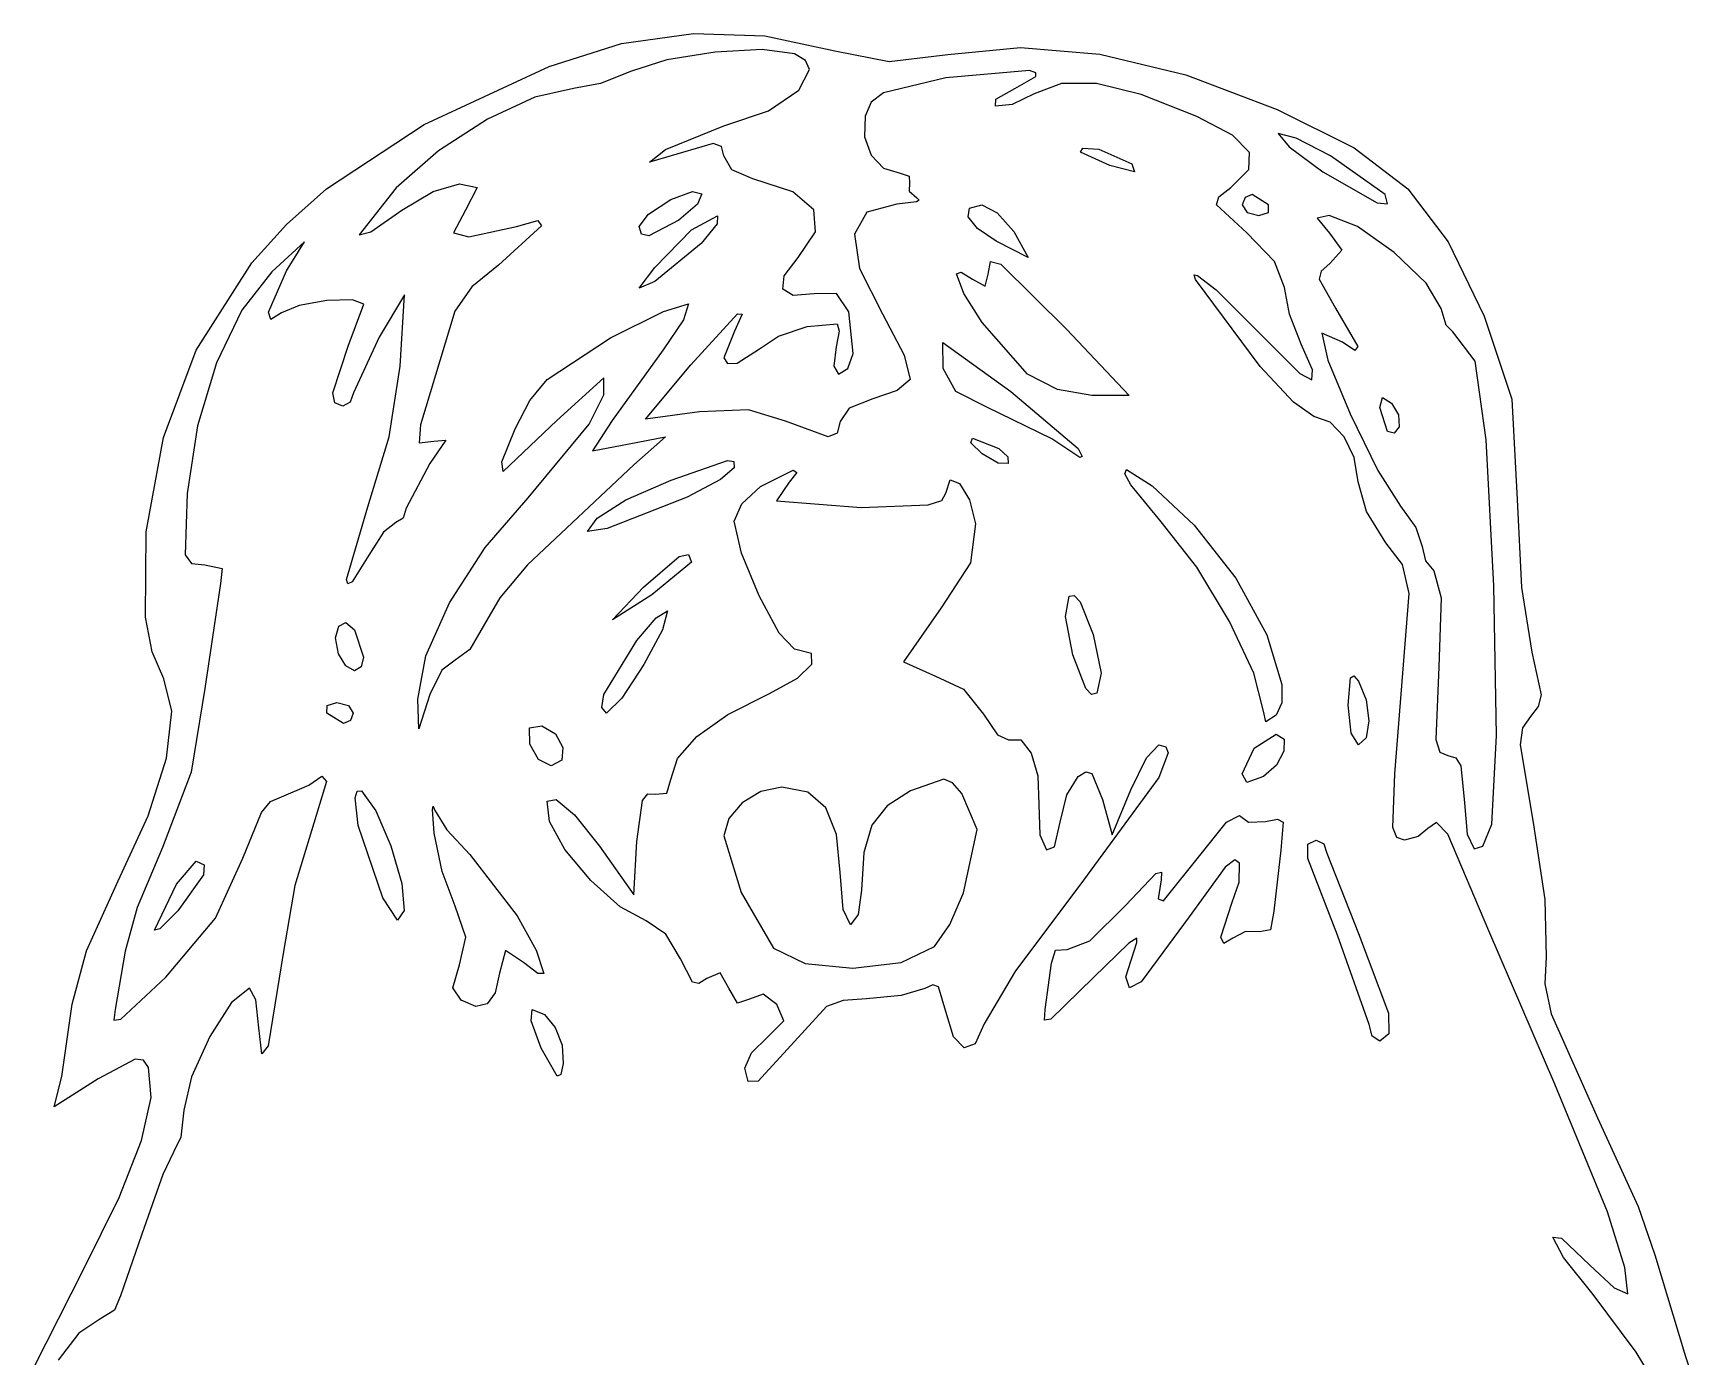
# Model space of a CAD drawing. Header units: metres. Extents: x 0.8 to 12.3, y 0.1 to 17.1.
# Drawn here: x 1.51 to 10.41, y 10 to 17.06 of the extents above; entities that cross this region are included whole.
import ezdxf

# ---------------------------------------------------------------- set-up
doc = ezdxf.new("R2010")
doc.units = ezdxf.units.M

msp = doc.modelspace()

# ---------------------------------------------------------------- linework, layer by layer
at = {"layer": '1', "color": 3}
for p, q in [((4.648643, 17.003161), (5.032645, 17.057858)), ((5.032645, 17.057858), (5.412102, 17.045319)), ((5.412102, 17.045319), (5.785556, 16.965466)), ((4.261556, 16.881311), (4.648643, 17.003161)), ((4.890275, 16.917623), (4.701078, 16.857039)), ((5.1467, 16.958338), (4.890275, 16.917623)), ((5.397837, 16.971487), (5.1467, 16.958338)), ((5.571167, 16.949375), (5.397837, 16.971487)), ((5.629253, 16.913032), (5.571167, 16.949375)), ((5.785556, 16.965466), (6.075079, 16.907794)), ((6.075079, 16.907794), (6.388495, 16.944817)), ((6.388495, 16.944817), (6.775929, 16.983101)), ((6.775929, 16.983101), (7.199962, 16.94685)), ((7.199962, 16.94685), (7.657623, 16.836559)), ((3.594707, 16.571641), (4.261556, 16.881311)), ((4.701078, 16.857039), (4.535883, 16.791168)), ((5.594597, 16.755141), (5.650163, 16.86615)), ((5.650163, 16.86615), (5.629253, 16.913032)), ((6.823733, 16.859658), (6.377219, 16.820275)), ((6.857936, 16.847696), (6.823733, 16.859658)), ((6.857467, 16.827577), (6.857936, 16.847696)), ((7.657623, 16.836559), (8.145938, 16.652722)), ((4.391359, 16.763449), (4.185644, 16.718477)), ((4.535883, 16.791168), (4.391359, 16.763449)), ((5.432747, 16.645099), (5.594597, 16.755141)), ((6.044889, 16.741613), (5.979588, 16.690951)), ((6.377219, 16.820275), (6.044889, 16.741613)), ((6.645234, 16.707274), (6.745111, 16.764)), ((6.745111, 16.764), (6.857467, 16.827577)), ((6.994377, 16.790795), (6.849891, 16.735655)), ((7.181161, 16.789887), (6.994377, 16.790795)), ((7.419121, 16.731693), (7.181161, 16.789887)), ((4.185644, 16.718477), (3.932321, 16.600152)), ((5.979588, 16.690951), (5.948372, 16.61702)), ((6.642891, 16.669049), (6.645234, 16.707274)), ((6.731382, 16.678281), (6.642891, 16.669049)), ((6.849891, 16.735655), (6.731382, 16.678281)), ((7.717138, 16.614979), (7.419121, 16.731693)), ((8.145938, 16.652722), (8.55521, 16.448419)), ((3.074226, 16.228933), (3.594707, 16.571641)), ((3.932321, 16.600152), (3.672044, 16.431213)), ((4.882444, 16.439398), (5.192889, 16.564773)), ((5.192889, 16.564773), (5.432747, 16.645099)), ((5.948372, 16.61702), (5.943516, 16.506394)), ((7.906181, 16.515004), (7.717138, 16.614979)), ((5.943516, 16.506394), (5.979057, 16.4087)), ((7.997499, 16.422482), (7.906181, 16.515004)), ((8.247288, 16.498443), (8.151213, 16.523806)), ((8.151213, 16.523806), (8.209523, 16.452155)), ((8.429922, 16.404117), (8.247288, 16.498443)), ((3.672044, 16.431213), (3.44547, 16.234399)), ((4.797778, 16.370745), (4.882444, 16.439398)), ((4.882444, 16.39657), (4.797778, 16.370745)), ((5.136068, 16.470543), (4.882444, 16.39657)), ((5.181282, 16.454919), (5.136068, 16.470543)), ((5.192889, 16.40477), (5.181282, 16.454919)), ((5.236401, 16.330718), (5.192889, 16.40477)), ((5.979057, 16.4087), (6.045778, 16.339022)), ((7.096048, 16.423751), (7.10819, 16.445439)), ((7.253111, 16.352693), (7.096048, 16.423751)), ((7.10819, 16.445439), (7.193221, 16.439807)), ((7.193221, 16.439807), (7.370165, 16.362149)), ((7.993841, 16.331661), (7.997499, 16.422482)), ((8.209523, 16.452155), (8.389218, 16.319393)), ((8.72108, 16.198886), (8.429922, 16.404117)), ((8.55521, 16.448419), (8.842644, 16.229441)), ((5.348111, 16.281936), (5.236401, 16.330718)), ((6.045778, 16.339022), (6.134465, 16.312444)), ((6.134465, 16.312444), (6.18236, 16.29728)), ((6.18236, 16.29728), (6.183646, 16.260821)), ((7.383442, 16.318992), (7.253111, 16.352693)), ((7.370165, 16.362149), (7.383442, 16.318992)), ((7.897957, 16.236788), (7.993841, 16.331661)), ((8.389218, 16.319393), (8.679519, 16.153875)), ((2.861581, 16.039332), (3.074226, 16.228933)), ((3.44547, 16.234399), (3.248528, 15.984497)), ((3.476351, 16.114889), (3.643185, 16.214549)), ((3.643185, 16.214549), (3.784503, 16.256)), ((3.784503, 16.256), (3.877571, 16.236314)), ((3.877571, 16.236314), (3.81519, 16.114889)), ((4.910667, 16.171333), (5.026393, 16.215265)), ((5.026393, 16.215265), (5.075659, 16.203188)), ((5.561032, 16.212767), (5.348111, 16.281936)), ((5.673369, 16.117776), (5.561032, 16.212767)), ((6.183646, 16.260821), (6.181942, 16.215964)), ((6.181942, 16.215964), (6.222648, 16.18061)), ((7.834533, 16.187009), (7.897957, 16.236788)), ((8.842644, 16.229441), (9.057716, 15.946358)), ((4.791075, 16.093335), (4.910667, 16.171333)), ((5.0534, 16.147761), (4.954552, 16.061645)), ((5.075659, 16.203188), (5.0534, 16.147761)), ((5.683403, 15.999957), (5.673369, 16.117776)), ((6.11623, 16.147567), (5.957315, 16.10401)), ((6.220637, 16.159112), (6.11623, 16.147567)), ((6.236188, 16.169159), (6.220637, 16.159112)), ((6.222648, 16.18061), (6.236188, 16.169159)), ((6.497262, 16.079982), (6.503433, 16.125484)), ((6.503433, 16.125484), (6.569286, 16.143111)), ((6.569286, 16.143111), (6.651657, 16.10166)), ((7.822446, 16.14442), (7.834533, 16.187009)), ((7.982622, 15.993698), (7.822446, 16.14442)), ((7.974269, 16.182975), (7.958667, 16.143111)), ((7.958667, 16.143111), (7.984516, 16.103247)), ((8.01178, 16.199556), (7.974269, 16.182975)), ((8.099778, 16.143111), (8.01178, 16.199556)), ((8.098566, 16.103247), (8.099778, 16.143111)), ((8.679519, 16.153875), (8.733826, 16.14918)), ((8.733826, 16.14918), (8.72108, 16.198886)), ((2.676776, 15.834444), (2.861581, 16.039332)), ((3.30996, 15.999772), (3.476351, 16.114889)), ((3.81519, 16.114889), (3.751964, 15.994101)), ((3.833246, 15.973778), (4.088548, 16.028825)), ((4.221388, 16.032477), (3.991341, 15.822521)), ((4.088548, 16.028825), (4.201301, 16.059416)), ((4.201301, 16.059416), (4.221388, 16.032477)), ((4.741333, 16.028773), (4.791075, 16.093335)), ((4.754385, 15.986507), (4.741333, 16.028773)), ((4.954552, 16.061645), (4.793905, 15.977841)), ((5.022086, 16.010341), (5.160395, 16.084872)), ((5.157952, 16.041505), (5.072306, 15.938192)), ((5.160395, 16.084872), (5.157952, 16.041505)), ((5.957315, 16.10401), (5.890964, 15.987758)), ((6.546364, 16.017671), (6.497262, 16.079982)), ((6.651657, 16.10166), (6.73992, 16.002)), ((7.984516, 16.103247), (8.046665, 16.086667)), ((8.046665, 16.086667), (8.098566, 16.103247)), ((8.421961, 16.086667), (8.358701, 16.071957)), ((8.358701, 16.071957), (8.423919, 15.992335)), ((8.574311, 16.028431), (8.421961, 16.086667)), ((8.768697, 15.890004), (8.574311, 16.028431)), ((2.956812, 15.945556), (2.782616, 15.785509)), ((2.861295, 15.792319), (2.956812, 15.945556)), ((3.248528, 15.984497), (3.30996, 15.999772)), ((3.751964, 15.994101), (3.833246, 15.973778)), ((4.793905, 15.977841), (4.754385, 15.986507)), ((4.826, 15.80942), (5.022086, 16.010341)), ((5.072306, 15.938192), (4.826, 15.734604)), ((5.589412, 15.862301), (5.683403, 15.999957)), ((5.890964, 15.987758), (5.91799, 15.804995)), ((6.646333, 15.949618), (6.546364, 16.017671)), ((6.816968, 15.863149), (6.646333, 15.949618)), ((6.73992, 16.002), (6.816968, 15.863149)), ((8.130884, 15.840954), (7.982622, 15.993698)), ((8.423919, 15.992335), (8.489506, 15.902214)), ((9.057716, 15.946358), (9.249901, 15.549736)), ((5.515949, 15.76487), (5.589412, 15.862301)), ((8.489506, 15.902214), (8.426525, 15.830931)), ((8.939456, 15.725806), (8.768697, 15.890004)), ((2.379018, 15.369432), (2.676776, 15.834444)), ((2.782616, 15.785509), (2.62357, 15.582753)), ((2.765087, 15.571555), (2.861295, 15.792319)), ((3.991341, 15.822521), (3.85002, 15.706487)), ((4.741333, 15.69935), (4.826, 15.80942)), ((5.508522, 15.69421), (5.515949, 15.76487)), ((5.91799, 15.804995), (6.039207, 15.561905)), ((6.434667, 15.775685), (6.459537, 15.785118)), ((6.474179, 15.670693), (6.434667, 15.775685)), ((6.459537, 15.785118), (6.519333, 15.748)), ((6.587779, 15.709642), (6.604, 15.774015)), ((6.604, 15.774015), (6.616106, 15.840996)), ((6.616106, 15.840996), (6.671101, 15.82745)), ((6.671101, 15.82745), (7.021814, 15.479889)), ((7.710421, 15.745297), (7.701865, 15.770218)), ((7.701865, 15.770218), (7.720172, 15.76667)), ((7.720172, 15.76667), (7.819597, 15.689711)), ((8.184443, 15.702864), (8.130884, 15.840954)), ((8.38043, 15.78984), (8.368775, 15.747229)), ((8.426525, 15.830931), (8.38043, 15.78984)), ((3.85002, 15.706487), (3.758309, 15.576441)), ((4.826, 15.734604), (4.741333, 15.69935)), ((5.563118, 15.659305), (5.508522, 15.69421)), ((6.519333, 15.748), (6.587779, 15.709642)), ((8.054782, 15.281196), (7.710421, 15.745297)), ((7.819597, 15.689711), (8.145286, 15.365104)), ((8.210537, 15.560731), (8.184443, 15.702864)), ((8.368775, 15.747229), (8.457177, 15.591994)), ((9.020926, 15.590258), (8.939456, 15.725806)), ((2.62357, 15.582753), (2.488203, 15.300258)), ((2.927697, 15.607596), (2.833511, 15.567378)), ((3.076217, 15.633347), (2.927697, 15.607596)), ((3.213451, 15.637714), (3.076217, 15.633347)), ((3.189111, 15.389817), (3.273778, 15.613782)), ((3.273778, 15.613782), (3.213451, 15.637714)), ((3.491094, 15.663116), (3.354503, 15.437447)), ((3.467179, 15.283008), (3.491094, 15.663116)), ((4.871051, 15.574981), (5.006081, 15.614956)), ((5.006081, 15.614956), (4.978826, 15.530062)), ((5.675719, 15.669143), (5.563118, 15.659305)), ((5.794955, 15.670061), (5.675719, 15.669143)), ((5.861391, 15.572678), (5.794955, 15.670061)), ((6.571576, 15.516708), (6.474179, 15.670693)), ((8.457177, 15.591994), (8.574902, 15.387898)), ((9.04643, 15.502344), (9.020926, 15.590258)), ((2.777488, 15.532419), (2.765087, 15.571555)), ((2.833511, 15.567378), (2.777488, 15.532419)), ((3.758309, 15.576441), (3.575688, 14.971076)), ((4.590054, 15.43522), (4.871051, 15.574981)), ((4.978826, 15.530062), (4.86965, 15.369603)), ((5.01786, 15.289642), (5.266542, 15.561947)), ((5.291891, 15.561292), (5.251319, 15.469488)), ((5.266542, 15.561947), (5.291891, 15.561292)), ((5.48462, 15.443554), (5.638001, 15.494891)), ((5.638001, 15.494891), (5.797537, 15.508678)), ((5.797537, 15.508678), (5.809009, 15.469379)), ((5.883361, 15.351585), (5.861391, 15.572678)), ((6.039207, 15.561905), (6.155362, 15.342596)), ((6.813199, 15.240926), (6.571576, 15.516708)), ((8.273273, 15.401285), (8.210537, 15.560731)), ((9.082421, 15.465778), (9.04643, 15.502344)), ((9.249901, 15.549736), (9.396996, 15.107026)), ((3.354503, 15.437447), (3.217622, 15.141222)), ((4.250891, 15.212967), (4.590054, 15.43522)), ((5.251319, 15.469488), (5.192889, 15.328377)), ((5.384222, 15.375833), (5.48462, 15.443554)), ((5.809009, 15.469379), (5.792148, 15.38728)), ((6.363958, 15.270577), (6.362115, 15.409333)), ((6.362115, 15.409333), (6.724304, 15.149047)), ((7.021814, 15.479889), (7.354962, 15.127111)), ((8.493525, 15.410465), (8.384371, 15.458741)), ((8.384371, 15.458741), (8.415858, 15.314575)), ((8.559743, 15.367643), (8.493525, 15.410465)), ((9.201729, 15.310556), (9.082421, 15.465778)), ((2.204312, 14.902489), (2.379018, 15.369432)), ((3.108624, 15.141412), (3.189111, 15.389817)), ((4.86965, 15.369603), (4.59783, 14.993207)), ((5.192889, 15.328377), (5.214129, 15.298373)), ((5.265474, 15.299351), (5.384222, 15.375833)), ((5.792148, 15.38728), (5.781004, 15.283263)), ((5.855371, 15.271448), (5.883361, 15.351585)), ((6.155362, 15.342596), (6.188362, 15.211478)), ((8.145286, 15.365104), (8.266034, 15.244611)), ((8.333367, 15.263645), (8.273273, 15.401285)), ((8.574902, 15.387898), (8.559743, 15.367643)), ((2.488203, 15.300258), (2.386952, 14.965261)), ((3.409197, 14.905644), (3.467179, 15.283008)), ((4.775874, 15.000616), (5.01786, 15.289642)), ((5.214129, 15.298373), (5.265474, 15.299351)), ((5.781004, 15.283263), (5.806119, 15.24)), ((5.806119, 15.24), (5.855371, 15.271448)), ((6.431754, 15.148507), (6.363958, 15.270577)), ((6.973259, 15.159596), (6.813199, 15.240926)), ((8.232071, 15.091491), (8.054782, 15.281196)), ((8.266034, 15.244611), (8.329841, 15.211106)), ((8.329841, 15.211106), (8.333367, 15.263645)), ((8.415858, 15.314575), (8.534498, 15.028621)), ((9.259273, 14.891261), (9.201729, 15.310556)), ((3.118462, 15.087223), (3.108624, 15.141412)), ((3.217622, 15.141222), (3.200838, 15.091392)), ((4.159012, 15.099587), (4.250891, 15.212967)), ((4.55361, 15.22076), (4.302465, 14.993226)), ((4.554374, 15.130694), (4.55361, 15.22076)), ((6.118681, 15.152997), (5.987963, 15.108326)), ((6.188362, 15.211478), (6.118681, 15.152997)), ((6.596019, 15.065441), (6.431754, 15.148507)), ((6.724304, 15.149047), (7.084645, 14.843486)), ((7.156426, 15.127111), (6.973259, 15.159596)), ((3.160889, 15.070667), (3.118462, 15.087223)), ((3.200838, 15.091392), (3.160889, 15.070667)), ((4.081014, 14.94844), (4.159012, 15.099587)), ((4.475032, 14.974257), (4.554374, 15.130694)), ((5.325003, 15.051124), (5.063172, 15.04013)), ((5.522876, 14.990488), (5.325003, 15.051124)), ((5.862155, 15.059258), (5.813778, 14.987411)), ((5.987963, 15.108326), (5.862155, 15.059258)), ((6.942667, 14.895542), (6.596019, 15.065441)), ((7.354962, 15.127111), (7.156426, 15.127111)), ((8.340225, 15.014222), (8.232071, 15.091491)), ((8.692444, 15.063141), (8.706555, 15.116129)), ((8.733602, 14.935435), (8.692444, 15.063141)), ((8.706555, 15.116129), (8.755239, 15.086894)), ((8.755239, 15.086894), (8.793232, 15.023478)), ((9.396996, 15.107026), (9.426222, 14.572925)), ((2.386952, 14.965261), (2.330253, 14.605)), ((3.575688, 14.971076), (3.568202, 14.874644)), ((4.302465, 14.993226), (4.017213, 14.721086)), ((4.150518, 14.580571), (4.475032, 14.974257)), ((4.59783, 14.993207), (4.493525, 14.83108)), ((5.063172, 15.04013), (4.775874, 15.000616)), ((5.749423, 14.905935), (5.522876, 14.990488)), ((5.813778, 14.987411), (5.798735, 14.925953)), ((8.42765, 14.984963), (8.340225, 15.014222)), ((8.50318, 14.907162), (8.42765, 14.984963)), ((8.534498, 15.028621), (8.682931, 14.727062)), ((8.796396, 14.959189), (8.769025, 14.925435)), ((8.793232, 15.023478), (8.796396, 14.959189)), ((2.111877, 14.40046), (2.204312, 14.902489)), ((3.2951, 14.532797), (3.409197, 14.905644)), ((3.568202, 14.874644), (3.646603, 14.8832)), ((3.711235, 14.88886), (3.625116, 14.763512)), ((3.646603, 14.8832), (3.711235, 14.88886)), ((4.010386, 14.773319), (4.081014, 14.94844)), ((4.687985, 14.869102), (4.882444, 14.907124)), ((4.882444, 14.907124), (4.713111, 14.757416)), ((5.798735, 14.925953), (5.749423, 14.905935)), ((6.51142, 14.873844), (6.519333, 14.898674)), ((6.571657, 14.815455), (6.51142, 14.873844)), ((6.519333, 14.898674), (6.659972, 14.845079)), ((7.092319, 14.79603), (6.942667, 14.895542)), ((8.556616, 14.795778), (8.50318, 14.907162)), ((8.769025, 14.925435), (8.733602, 14.935435)), ((9.301321, 14.111887), (9.259273, 14.891261)), ((4.493525, 14.83108), (4.687985, 14.869102)), ((6.657496, 14.766359), (6.571657, 14.815455)), ((6.659972, 14.845079), (6.707907, 14.800078)), ((6.707907, 14.800078), (6.711134, 14.763874)), ((7.084645, 14.843486), (7.105337, 14.802418)), ((7.105337, 14.802418), (7.092319, 14.79603)), ((8.577761, 14.665775), (8.556616, 14.795778)), ((3.625116, 14.763512), (3.499556, 14.526832)), ((4.017213, 14.721086), (4.010386, 14.773319)), ((4.713111, 14.757416), (4.146392, 14.224277)), ((4.912588, 14.676258), (5.213882, 14.780311)), ((5.249333, 14.741648), (5.176412, 14.67872)), ((5.213882, 14.780311), (5.246562, 14.77527)), ((5.246562, 14.77527), (5.249333, 14.741648)), ((5.388459, 14.640842), (5.563241, 14.72903)), ((5.58258, 14.716547), (5.542844, 14.664267)), ((5.563241, 14.72903), (5.58258, 14.716547)), ((6.711134, 14.763874), (6.657496, 14.766359)), ((7.332414, 14.709979), (7.34097, 14.732)), ((7.364624, 14.650021), (7.332414, 14.709979)), ((7.34097, 14.732), (7.47804, 14.644952)), ((8.682931, 14.727062), (8.803794, 14.536083)), ((2.330253, 14.605), (2.319959, 14.276809)), ((4.67015, 14.570169), (4.912588, 14.676258)), ((5.176412, 14.67872), (4.998433, 14.584408)), ((5.290101, 14.549352), (5.388459, 14.640842)), ((5.542844, 14.664267), (5.475111, 14.565135)), ((6.357194, 14.567227), (6.378222, 14.605577)), ((6.378222, 14.605577), (6.400662, 14.677439)), ((6.400662, 14.677439), (6.451224, 14.656966)), ((6.451224, 14.656966), (6.504773, 14.570078)), ((7.526931, 14.452921), (7.364624, 14.650021)), ((7.47804, 14.644952), (7.702152, 14.435667)), ((8.621897, 14.508261), (8.577761, 14.665775)), ((3.180621, 14.145834), (3.2951, 14.532797)), ((3.499556, 14.526832), (3.483401, 14.472413)), ((3.920565, 14.315672), (4.150518, 14.580571)), ((4.518274, 14.472644), (4.67015, 14.570169)), ((4.998433, 14.584408), (4.572, 14.418409)), ((5.248993, 14.457397), (5.290101, 14.549352)), ((5.475111, 14.565135), (5.926667, 14.529963)), ((5.926667, 14.529963), (6.284517, 14.543448)), ((6.284517, 14.543448), (6.357194, 14.567227)), ((6.504773, 14.570078), (6.536172, 14.442695)), ((8.803794, 14.536083), (8.884609, 14.423091)), ((9.426222, 14.572925), (9.448838, 14.103232)), ((3.444561, 14.449778), (3.379201, 14.398495)), ((3.483401, 14.472413), (3.444561, 14.449778)), ((4.466957, 14.40152), (4.518274, 14.472644)), ((5.288812, 14.28659), (5.248993, 14.457397)), ((6.536172, 14.442695), (6.508604, 14.235429)), ((7.716269, 14.211029), (7.526931, 14.452921)), ((7.702152, 14.435667), (7.925198, 14.153071)), ((8.725493, 14.341447), (8.621897, 14.508261)), ((2.109748, 13.944729), (2.111877, 14.40046)), ((3.379201, 14.398495), (3.299288, 14.275199)), ((4.572, 14.418409), (4.466957, 14.40152)), ((8.814552, 14.225794), (8.725493, 14.341447)), ((8.884609, 14.423091), (8.918222, 14.322471)), ((2.319959, 14.276809), (2.354093, 14.231897)), ((3.299288, 14.275199), (3.21101, 14.133728)), ((3.731177, 14.02196), (3.920565, 14.315672)), ((4.766005, 14.105591), (4.955434, 14.268196)), ((4.955434, 14.268196), (5.005891, 14.278345)), ((5.005891, 14.278345), (5.021166, 14.238111)), ((5.382393, 14.058832), (5.288812, 14.28659)), ((8.918222, 14.322471), (8.936898, 14.246089)), ((2.354093, 14.231897), (2.424964, 14.224)), ((2.424964, 14.224), (2.517108, 14.203727)), ((2.517108, 14.203727), (2.508811, 14.125222)), ((4.146392, 14.224277), (3.998291, 14.048388)), ((5.021166, 14.238111), (4.8095, 14.063258)), ((6.508604, 14.235429), (6.353276, 13.995502)), ((7.891901, 13.921889), (7.716269, 14.211029)), ((8.848734, 14.070846), (8.814552, 14.225794)), ((8.936898, 14.246089), (8.981801, 14.191369)), ((8.981801, 14.191369), (9.020902, 14.048104)), ((2.508811, 14.125222), (2.424873, 13.563872)), ((3.188555, 14.122115), (3.180621, 14.145834)), ((3.21101, 14.133728), (3.188555, 14.122115)), ((4.600222, 13.930738), (4.766005, 14.105591)), ((7.925198, 14.153071), (8.089729, 13.850059)), ((8.773088, 13.109222), (8.848734, 14.070846)), ((9.315648, 13.314363), (9.301321, 14.111887)), ((9.448838, 14.103232), (9.503845, 13.758244)), ((3.604271, 13.739368), (3.731177, 14.02196)), ((3.998291, 14.048388), (3.916895, 13.907916)), ((4.8095, 14.063258), (4.600222, 13.930738)), ((5.489666, 13.859359), (5.382393, 14.058832)), ((6.353276, 13.995502), (6.152993, 13.706374)), ((7.01638, 13.948656), (7.035268, 14.056957)), ((7.035268, 14.056957), (7.06244, 14.061006)), ((7.06244, 14.061006), (7.094097, 14.026374)), ((7.094097, 14.026374), (7.163741, 13.852407)), ((9.020902, 14.048104), (9.007079, 13.680037)), ((2.145059, 13.759657), (2.109748, 13.944729)), ((3.123157, 13.8349), (3.139889, 13.896319)), ((3.139889, 13.896319), (3.177188, 13.91622)), ((3.177188, 13.91622), (3.223525, 13.877248)), ((3.916895, 13.907916), (3.838013, 13.772375)), ((4.729857, 13.820508), (4.833288, 13.942162)), ((4.833288, 13.942162), (4.893121, 13.978138)), ((4.893121, 13.978138), (4.867013, 13.877008)), ((7.055556, 13.744222), (7.01638, 13.948656)), ((8.021205, 13.645958), (7.891901, 13.921889)), ((3.138522, 13.749316), (3.123157, 13.8349)), ((3.223525, 13.877248), (3.271154, 13.730778)), ((4.553896, 13.532556), (4.729857, 13.820508)), ((4.867013, 13.877008), (4.767863, 13.69167)), ((5.570558, 13.773408), (5.489666, 13.859359)), ((7.163741, 13.852407), (7.206287, 13.64641)), ((8.089729, 13.850059), (8.169829, 13.586631)), ((2.20596, 13.616677), (2.145059, 13.759657)), ((3.177655, 13.685923), (3.138522, 13.749316)), ((3.271154, 13.730778), (3.259185, 13.679461)), ((3.561762, 13.507829), (3.604271, 13.739368)), ((3.760963, 13.716), (3.690183, 13.662113)), ((3.838013, 13.772375), (3.760963, 13.716)), ((5.66055, 13.750486), (5.570558, 13.773408)), ((5.663133, 13.694667), (5.66055, 13.750486)), ((7.124033, 13.564156), (7.055556, 13.744222)), ((9.503845, 13.758244), (9.55328, 13.530058)), ((3.223372, 13.659556), (3.177655, 13.685923)), ((3.259185, 13.679461), (3.223372, 13.659556)), ((3.690183, 13.662113), (3.626372, 13.532556)), ((4.767863, 13.69167), (4.650165, 13.513476)), ((5.586023, 13.619509), (5.663133, 13.694667)), ((6.152993, 13.706374), (6.322759, 13.631118)), ((6.322759, 13.631118), (6.471307, 13.560355)), ((7.206287, 13.64641), (7.184028, 13.539673)), ((8.071556, 13.443688), (8.021205, 13.645958)), ((8.536744, 13.62227), (8.553792, 13.631977)), ((8.553792, 13.631977), (8.579556, 13.603111)), ((9.007079, 13.680037), (8.991176, 13.291971)), ((2.249138, 13.443036), (2.20596, 13.616677)), ((2.424873, 13.563872), (2.352997, 13.118311)), ((5.214614, 13.426389), (5.436934, 13.538571)), ((5.436934, 13.538571), (5.586023, 13.619509)), ((6.471307, 13.560355), (6.579163, 13.427232)), ((7.155268, 13.532185), (7.124033, 13.564156)), ((7.184028, 13.539673), (7.155268, 13.532185)), ((8.169829, 13.586631), (8.170121, 13.488511)), ((8.523975, 13.476111), (8.536744, 13.62227)), ((8.579556, 13.603111), (8.619995, 13.503263)), ((3.076222, 13.433778), (3.077434, 13.473642)), ((3.077434, 13.473642), (3.129335, 13.490222)), ((3.129335, 13.490222), (3.191484, 13.473642)), ((3.191484, 13.473642), (3.217333, 13.433778)), ((3.567525, 13.349111), (3.561762, 13.507829)), ((3.626372, 13.532556), (3.567525, 13.349111)), ((4.543805, 13.462794), (4.553896, 13.532556)), ((4.568408, 13.433778), (4.543805, 13.462794)), ((4.650165, 13.513476), (4.568408, 13.433778)), ((8.170121, 13.488511), (8.139587, 13.422787)), ((8.539946, 13.326622), (8.523975, 13.476111)), ((8.619995, 13.503263), (8.633475, 13.392061)), ((9.538138, 13.468229), (9.495799, 13.414656)), ((9.55328, 13.530058), (9.538138, 13.468229)), ((2.220228, 13.193016), (2.249138, 13.443036)), ((3.16422, 13.377333), (3.076222, 13.433778)), ((3.201731, 13.393914), (3.16422, 13.377333)), ((3.217333, 13.433778), (3.201731, 13.393914)), ((4.15664, 13.354327), (4.222999, 13.365861)), ((4.222999, 13.365861), (4.29638, 13.322782)), ((5.049275, 13.309366), (5.214614, 13.426389)), ((6.579163, 13.427232), (6.653959, 13.318306)), ((8.085667, 13.387313), (8.071556, 13.443688)), ((8.139587, 13.422787), (8.085667, 13.387313)), ((8.633475, 13.392061), (8.619995, 13.301717)), ((9.495799, 13.414656), (9.453173, 13.354314)), ((4.159675, 13.267731), (4.15664, 13.354327)), ((4.205284, 13.185682), (4.159675, 13.267731)), ((4.29638, 13.322782), (4.334233, 13.250181)), ((4.946199, 13.19211), (5.049275, 13.309366)), ((6.653959, 13.318306), (6.712897, 13.2902)), ((6.712897, 13.2902), (6.778604, 13.290625)), ((6.778604, 13.290625), (6.83336, 13.220531)), ((8.022324, 13.246585), (8.139289, 13.320889)), ((8.139289, 13.320889), (8.182747, 13.293832)), ((8.182747, 13.293832), (8.180766, 13.229921)), ((8.579556, 13.264444), (8.539946, 13.326622)), ((8.619995, 13.301717), (8.579556, 13.264444)), ((8.991176, 13.291971), (9.01231, 13.224738)), ((9.290031, 12.840619), (9.315648, 13.314363)), ((9.453173, 13.354314), (9.440827, 13.264069)), ((2.123502, 12.885568), (2.220228, 13.193016)), ((4.272278, 13.151556), (4.205284, 13.185682)), ((4.328789, 13.181843), (4.272278, 13.151556)), ((4.334233, 13.250181), (4.328789, 13.181843)), ((4.910667, 13.079233), (4.946199, 13.19211)), ((6.83336, 13.220531), (6.86812, 13.099256)), ((7.364162, 13.024556), (7.448693, 13.193977)), ((7.448693, 13.193977), (7.51324, 13.264444)), ((7.51324, 13.264444), (7.550927, 13.254073)), ((7.564119, 13.222197), (7.514459, 13.089372)), ((7.550927, 13.254073), (7.564119, 13.222197)), ((7.958667, 13.110059), (8.022324, 13.246585)), ((8.180766, 13.229921), (8.141113, 13.15505)), ((9.01231, 13.224738), (9.056389, 13.208)), ((9.056389, 13.208), (9.098009, 13.195304)), ((9.098009, 13.195304), (9.125022, 13.152978)), ((9.440827, 13.264069), (9.510817, 12.849201)), ((2.352997, 13.118311), (2.199574, 12.717205)), ((2.979326, 13.049015), (3.048712, 13.09788)), ((3.048712, 13.09788), (3.074819, 13.068202)), ((6.86812, 13.099256), (6.873838, 12.946136)), ((7.023622, 12.99677), (7.084238, 13.095493)), ((7.084238, 13.095493), (7.125518, 13.119948)), ((7.514459, 13.089372), (7.093053, 12.515506)), ((7.125518, 13.119948), (7.157465, 13.110904)), ((7.157465, 13.110904), (7.214119, 12.972697)), ((7.982603, 13.063485), (7.958667, 13.110059)), ((8.071556, 13.095111), (7.982603, 13.063485)), ((8.141113, 13.15505), (8.071556, 13.095111)), ((8.761477, 12.822613), (8.773088, 13.109222)), ((9.125022, 13.152978), (9.144, 12.954)), ((2.821241, 12.982222), (2.979326, 13.049015)), ((3.074819, 13.068202), (2.995082, 12.805785)), ((3.227602, 12.981529), (3.237653, 13.017316)), ((3.237653, 13.017316), (3.26152, 13.01802)), ((3.26152, 13.01802), (3.337808, 12.912603)), ((4.760558, 12.967022), (4.788442, 13.003375)), ((4.788442, 13.003375), (4.82885, 13.00154)), ((4.82885, 13.00154), (4.890033, 13.005573)), ((4.890033, 13.005573), (4.910667, 13.079233)), ((5.391827, 13.015643), (5.292111, 12.955617)), ((5.503333, 13.038667), (5.391827, 13.015643)), ((5.641256, 13.011221), (5.503333, 13.038667)), ((5.738036, 12.927514), (5.641256, 13.011221)), ((6.189757, 13.018541), (6.06437, 12.939541)), ((6.366531, 13.081364), (6.189757, 13.018541)), ((6.414273, 13.060736), (6.366531, 13.081364)), ((6.463459, 13.003887), (6.414273, 13.060736)), ((6.545446, 12.812889), (6.463459, 13.003887)), ((7.265399, 12.784667), (7.364162, 13.024556)), ((2.727404, 12.902589), (2.774763, 12.962432)), ((2.774763, 12.962432), (2.821241, 12.982222)), ((3.243026, 12.834557), (3.227602, 12.981529)), ((3.337808, 12.912603), (3.417532, 12.724842)), ((3.64053, 12.919451), (3.643327, 12.93689)), ((3.649454, 12.792853), (3.64053, 12.919451)), ((3.643327, 12.93689), (3.6509, 12.91827)), ((3.6509, 12.91827), (3.716272, 12.810097)), ((4.251152, 12.963434), (4.3001, 12.973109)), ((4.263978, 12.855222), (4.251152, 12.963434)), ((4.3001, 12.973109), (4.397699, 12.890754)), ((4.730073, 12.748235), (4.760558, 12.967022)), ((5.292111, 12.955617), (5.220396, 12.872154)), ((5.795076, 12.785485), (5.738036, 12.927514)), ((6.06437, 12.939541), (5.983904, 12.835045)), ((6.873838, 12.946136), (6.880198, 12.784832)), ((6.988262, 12.851019), (7.023622, 12.99677)), ((7.214119, 12.972697), (7.265399, 12.784667)), ((9.144, 12.954), (9.158731, 12.788566)), ((1.963231, 12.539644), (2.123502, 12.885568)), ((2.628354, 12.659924), (2.727404, 12.902589)), ((3.374555, 12.44795), (3.243026, 12.834557)), ((4.344832, 12.705291), (4.263978, 12.855222)), ((4.397699, 12.890754), (4.53083, 12.722878)), ((5.220396, 12.872154), (5.192889, 12.778822)), ((5.983904, 12.835045), (5.940784, 12.689746)), ((6.957214, 12.720812), (6.988262, 12.851019)), ((7.740568, 12.682939), (7.875446, 12.85211)), ((7.875446, 12.85211), (7.943541, 12.886487)), ((7.943541, 12.886487), (7.993008, 12.852114)), ((7.993008, 12.852114), (8.083096, 12.855997)), ((8.083096, 12.855997), (8.146235, 12.867497)), ((8.146235, 12.867497), (8.17723, 12.852618)), ((8.17723, 12.852618), (8.165056, 12.701838)), ((8.782706, 12.770233), (8.761477, 12.822613)), ((8.995513, 12.850417), (8.949484, 12.817807)), ((9.054822, 12.787439), (8.995513, 12.850417)), ((9.242953, 12.723174), (9.290031, 12.840619)), ((9.510817, 12.849201), (9.57386, 12.438825)), ((2.995082, 12.805785), (2.905343, 12.513432)), ((3.691471, 12.588879), (3.649454, 12.792853)), ((3.716272, 12.810097), (3.839587, 12.679457)), ((4.713111, 12.463534), (4.730073, 12.748235)), ((5.192889, 12.778822), (5.285935, 12.477389)), ((5.813778, 12.583079), (5.795076, 12.785485)), ((6.472379, 12.47429), (6.545446, 12.812889)), ((6.880198, 12.784832), (6.914591, 12.704237)), ((8.308255, 12.735072), (8.353778, 12.756444)), ((8.30882, 12.657119), (8.308255, 12.735072)), ((8.353778, 12.756444), (8.393655, 12.735719)), ((8.393655, 12.735719), (8.410267, 12.685889)), ((8.825211, 12.756444), (8.782706, 12.770233)), ((8.897335, 12.77447), (8.825211, 12.756444)), ((8.949484, 12.817807), (8.897335, 12.77447)), ((9.273948, 12.272815), (9.054822, 12.787439)), ((9.158731, 12.788566), (9.195451, 12.708724)), ((2.199574, 12.717205), (2.064695, 12.396197)), ((2.273992, 12.52079), (2.379727, 12.643556)), ((2.379727, 12.643556), (2.421888, 12.624611)), ((2.481626, 12.339712), (2.628354, 12.659924)), ((3.417532, 12.724842), (3.475852, 12.524562)), ((3.839587, 12.679457), (4.091161, 12.352672)), ((4.483648, 12.540315), (4.344832, 12.705291)), ((4.53083, 12.722878), (4.713111, 12.463534)), ((5.940784, 12.689746), (5.927437, 12.488333)), ((6.914591, 12.704237), (6.957214, 12.720812)), ((7.53975, 12.431799), (7.740568, 12.682939)), ((7.920122, 12.651523), (7.867861, 12.610941)), ((7.944558, 12.632403), (7.920122, 12.651523)), ((8.165056, 12.701838), (8.128, 12.376461)), ((8.466667, 12.248444), (8.30882, 12.657119)), ((8.410267, 12.685889), (8.5796, 12.257488)), ((9.195451, 12.708724), (9.242953, 12.723174)), ((2.418511, 12.570957), (2.282164, 12.378592)), ((2.421888, 12.624611), (2.418511, 12.570957)), ((3.760665, 12.404029), (3.691471, 12.588879)), ((5.830358, 12.386607), (5.813778, 12.583079)), ((7.333753, 12.40526), (7.498522, 12.577323)), ((7.498522, 12.577323), (7.528795, 12.585558)), ((7.528795, 12.585558), (7.526892, 12.543768)), ((7.867861, 12.610941), (7.676625, 12.347222)), ((7.941935, 12.53179), (7.944558, 12.632403)), ((1.793873, 12.165353), (1.963231, 12.539644)), ((2.156975, 12.276667), (2.273992, 12.52079)), ((2.905343, 12.513432), (2.845082, 12.162062)), ((3.475852, 12.524562), (3.487927, 12.381589)), ((4.641409, 12.400406), (4.483648, 12.540315)), ((5.285935, 12.477389), (5.45779, 12.179955)), ((5.927437, 12.488333), (5.910312, 12.358776)), ((6.398446, 12.305638), (6.472379, 12.47429)), ((7.093053, 12.515506), (6.749134, 12.059148)), ((7.526892, 12.543768), (7.510812, 12.443037)), ((7.905791, 12.424447), (7.941935, 12.53179)), ((2.064695, 12.396197), (1.999674, 12.163778)), ((2.282164, 12.378592), (2.185599, 12.283324)), ((3.452602, 12.329049), (3.374555, 12.44795)), ((3.487927, 12.381589), (3.452602, 12.329049)), ((3.818416, 12.23861), (3.760665, 12.404029)), ((4.779097, 12.325673), (4.641409, 12.400406)), ((5.870222, 12.304889), (5.830358, 12.386607)), ((7.145523, 12.218842), (7.333753, 12.40526)), ((7.510812, 12.443037), (7.53975, 12.431799)), ((7.844987, 12.239212), (7.905791, 12.424447)), ((8.128, 12.376461), (8.10906, 12.277744)), ((9.57386, 12.438825), (9.579874, 12.1336)), ((2.217518, 12.024924), (2.481626, 12.339712)), ((4.091161, 12.352672), (4.192323, 12.169765)), ((4.885154, 12.255127), (4.779097, 12.325673)), ((5.910312, 12.358776), (5.870222, 12.304889)), ((6.318113, 12.188335), (6.398446, 12.305638)), ((7.676625, 12.347222), (7.420166, 12.000364)), ((2.185599, 12.283324), (2.156975, 12.276667)), ((3.784385, 12.090515), (3.818416, 12.23861)), ((4.962989, 12.123118), (4.885154, 12.255127)), ((7.025166, 12.17242), (7.145523, 12.218842)), ((7.35328, 12.205702), (7.165361, 12.022667)), ((7.337778, 12.026377), (7.396906, 12.209822)), ((7.396928, 12.233197), (7.35328, 12.205702)), ((7.396906, 12.209822), (7.396928, 12.233197)), ((7.861568, 12.205586), (7.844987, 12.239212)), ((7.909101, 12.232745), (7.861568, 12.205586)), ((7.976672, 12.268698), (7.909101, 12.232745)), ((8.050212, 12.266217), (7.976672, 12.268698)), ((8.10906, 12.277744), (8.050212, 12.266217)), ((8.636, 11.773317), (8.466667, 12.248444)), ((8.5796, 12.257488), (8.738659, 11.833782)), ((9.625761, 11.454371), (9.273948, 12.272815)), ((1.718546, 11.881556), (1.793873, 12.165353)), ((1.999674, 12.163778), (1.946339, 11.853333)), ((2.845082, 12.162062), (2.762966, 11.658672)), ((4.028556, 12.166538), (3.997669, 12.046056)), ((4.124669, 12.10351), (4.028556, 12.166538)), ((4.192323, 12.169765), (4.233333, 12.044389)), ((5.026743, 11.99805), (4.962989, 12.123118)), ((5.45779, 12.179955), (5.627433, 12.097826)), ((6.139023, 12.102809), (6.318113, 12.188335)), ((6.941896, 12.099261), (6.963471, 12.169338)), ((6.963471, 12.169338), (7.025166, 12.17242)), ((9.579874, 12.1336), (9.573751, 11.989083)), ((1.976653, 11.801568), (2.217518, 12.024924)), ((3.748163, 11.968042), (3.784385, 12.090515)), ((3.997669, 12.046056), (3.973569, 11.94196)), ((4.201413, 12.045578), (4.124669, 12.10351)), ((4.233333, 12.044389), (4.201413, 12.045578)), ((5.174909, 12.048111), (5.103067, 12.018388)), ((5.221111, 11.966222), (5.174909, 12.048111)), ((5.627433, 12.097826), (5.881653, 12.072375)), ((5.881653, 12.072375), (6.139023, 12.102809)), ((6.749134, 12.059148), (6.582971, 11.777231)), ((6.907906, 11.853333), (6.941896, 12.099261)), ((7.165361, 12.022667), (6.938217, 11.800791)), ((7.358084, 11.967587), (7.337778, 12.026377)), ((2.662915, 11.966222), (2.567042, 11.89028)), ((2.696749, 11.904045), (2.662915, 11.966222)), ((3.793001, 11.9017), (3.748163, 11.968042)), ((3.973569, 11.94196), (3.931251, 11.88308)), ((5.060424, 11.992219), (5.026743, 11.99805)), ((5.103067, 12.018388), (5.060424, 11.992219)), ((5.266434, 11.886602), (5.221111, 11.966222)), ((5.4038, 11.933982), (5.331258, 11.907502)), ((5.47661, 11.87975), (5.4038, 11.933982)), ((6.265333, 11.965569), (6.139215, 11.926779)), ((6.308249, 11.984313), (6.265333, 11.965569)), ((6.338629, 11.972993), (6.308249, 11.984313)), ((6.378222, 11.842191), (6.338629, 11.972993)), ((7.420166, 12.000364), (7.358084, 11.967587)), ((9.573751, 11.989083), (9.607013, 11.830324)), ((1.662561, 11.495026), (1.718546, 11.881556)), ((1.946339, 11.853333), (1.94058, 11.796479)), ((2.567042, 11.89028), (2.451777, 11.709472)), ((2.712911, 11.754556), (2.696749, 11.904045)), ((3.870975, 11.869599), (3.793001, 11.9017)), ((3.931251, 11.88308), (3.870975, 11.869599)), ((4.165301, 11.79263), (4.170891, 11.853333)), ((4.170891, 11.853333), (4.237632, 11.825971)), ((5.331258, 11.907502), (5.266434, 11.886602)), ((5.513463, 11.792348), (5.47661, 11.87975)), ((5.740566, 11.869266), (5.570228, 11.682795)), ((5.830869, 11.900945), (5.740566, 11.869266)), ((5.954889, 11.909437), (5.830869, 11.900945)), ((6.139215, 11.926779), (5.954889, 11.909437)), ((6.4185, 11.706682), (6.378222, 11.842191)), ((6.903657, 11.79618), (6.907906, 11.853333)), ((1.94058, 11.796479), (1.976653, 11.801568)), ((2.729059, 11.616683), (2.712911, 11.754556)), ((4.220135, 11.646682), (4.165301, 11.79263)), ((4.237632, 11.825971), (4.294631, 11.756351)), ((4.294631, 11.756351), (4.331149, 11.663169)), ((5.427654, 11.70652), (5.513463, 11.792348)), ((6.582971, 11.777231), (6.53472, 11.669809)), ((6.938217, 11.800791), (6.903657, 11.79618)), ((8.652581, 11.710237), (8.636, 11.773317)), ((8.738659, 11.833782), (8.741684, 11.722247)), ((9.607013, 11.830324), (9.854122, 11.274541)), ((2.451777, 11.709472), (2.354909, 11.494328)), ((5.341579, 11.6223), (5.427654, 11.70652)), ((5.570228, 11.682795), (5.376633, 11.470966)), ((6.475281, 11.647756), (6.4185, 11.706682)), ((6.53472, 11.669809), (6.475281, 11.647756)), ((8.692444, 11.684), (8.652581, 11.710237)), ((8.741684, 11.722247), (8.692444, 11.684)), ((2.053754, 11.587262), (1.856237, 11.482386)), ((2.098208, 11.582605), (2.053754, 11.587262)), ((2.124076, 11.543934), (2.098208, 11.582605)), ((2.762966, 11.658672), (2.729059, 11.616683)), ((4.304187, 11.497731), (4.220135, 11.646682)), ((4.331149, 11.663169), (4.336444, 11.565123)), ((5.305778, 11.539688), (5.341579, 11.6223)), ((1.621615, 11.334275), (1.662561, 11.495026)), ((2.13927, 11.384058), (2.124076, 11.543934)), ((2.354909, 11.494328), (2.314222, 11.315377)), ((4.323472, 11.506711), (4.304187, 11.497731)), ((4.336444, 11.565123), (4.323472, 11.506711)), ((5.324085, 11.469296), (5.305778, 11.539688)), ((1.856237, 11.482386), (1.621615, 11.334275)), ((5.376633, 11.470966), (5.324085, 11.469296)), ((9.907025, 10.773307), (9.625761, 11.454371)), ((2.08775, 11.153837), (2.13927, 11.384058)), ((2.314222, 11.315377), (2.297642, 11.171536)), ((9.854122, 11.274541), (10.070148, 10.803132)), ((1.968563, 10.850292), (2.08775, 11.153837)), ((2.297642, 11.171536), (2.257778, 11.091333)), ((2.257778, 11.091333), (2.201333, 10.972387)), ((2.201333, 10.972387), (2.088444, 10.654671)), ((1.780756, 10.470444), (1.968563, 10.850292)), ((10.070148, 10.803132), (10.16, 10.544938)), ((9.999509, 10.477123), (9.907025, 10.773307)), ((2.088444, 10.654671), (1.975556, 10.325314)), ((9.673379, 10.531117), (9.615878, 10.639121)), ((9.615878, 10.639121), (9.661397, 10.633106)), ((9.661397, 10.633106), (9.812649, 10.489983)), ((9.831189, 10.332184), (9.673379, 10.531117)), ((10.16, 10.544938), (10.32374, 10.002957)), ((1.510832, 9.939904), (1.780756, 10.470444)), ((9.812649, 10.489983), (9.943653, 10.368514)), ((10.016107, 10.335959), (9.999509, 10.477123)), ((10.060964, 10.026075), (9.831189, 10.332184)), ((9.943653, 10.368514), (10.016107, 10.335959)), ((1.943227, 10.24927), (1.865501, 10.200831)), ((1.975556, 10.325314), (1.943227, 10.24927)), ((1.865501, 10.200831), (1.753781, 10.126034)), ((1.753781, 10.126034), (1.64302, 9.982758)), ((10.263628, 9.689953), (10.060964, 10.026075)), ((10.32374, 10.002957), (10.414663, 9.736522))]:
    msp.add_line(p, q, dxfattribs=at)

doc.saveas('drawing.dxf')
